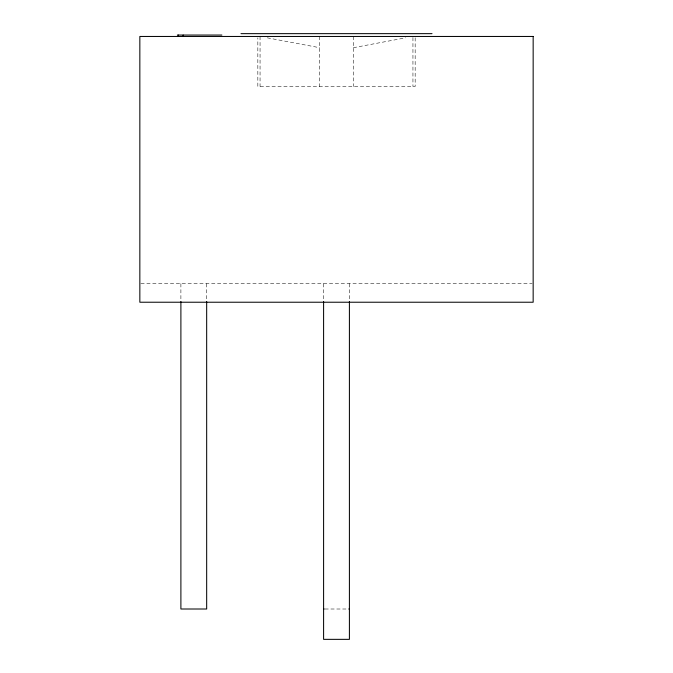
<?xml version="1.0" encoding="UTF-8"?>
<svg xmlns="http://www.w3.org/2000/svg" width="673" height="673" viewBox="0 0 673 673"><rect width="100%" height="100%" fill="white"/><g stroke="black" fill="none" stroke-linecap="round" stroke-linejoin="round"><path stroke-width="0.5" stroke-dasharray="3.37 2.52" d="M353.359 47.699L405.752 37.814M140.893 283.686L532.107 283.686M324.966 609.006L347.318 609.006M267.248 37.814L319.641 47.699M415.165 37.789L415.165 86.464L257.835 86.464L257.835 37.789M412.944 37.503L412.944 86.464M353.359 36.46L353.359 86.464M349.405 283.686L349.405 301.521M323.595 283.686L323.595 301.521M319.641 36.46L319.641 86.464M260.056 36.46L260.056 86.464M206.67 283.686L206.67 301.521M180.894 283.686L180.894 301.521"/><path stroke-width="1.01" d="M240.984 33.65L432.016 33.65M177.361 35.055L221.88 35.055M323.595 609.006L324.218 609.006M348.782 609.006L349.405 609.006M349.405 301.521L349.405 639.35L323.595 639.35L323.595 301.521M206.67 301.521L206.67 609.006L180.894 609.006L180.894 301.521M183.157 35.055L183.157 36.46M178.252 35.055L178.252 36.46M533.159 36.46L139.841 36.46L139.841 302.227L533.159 302.227L533.159 36.46"/></g></svg>
